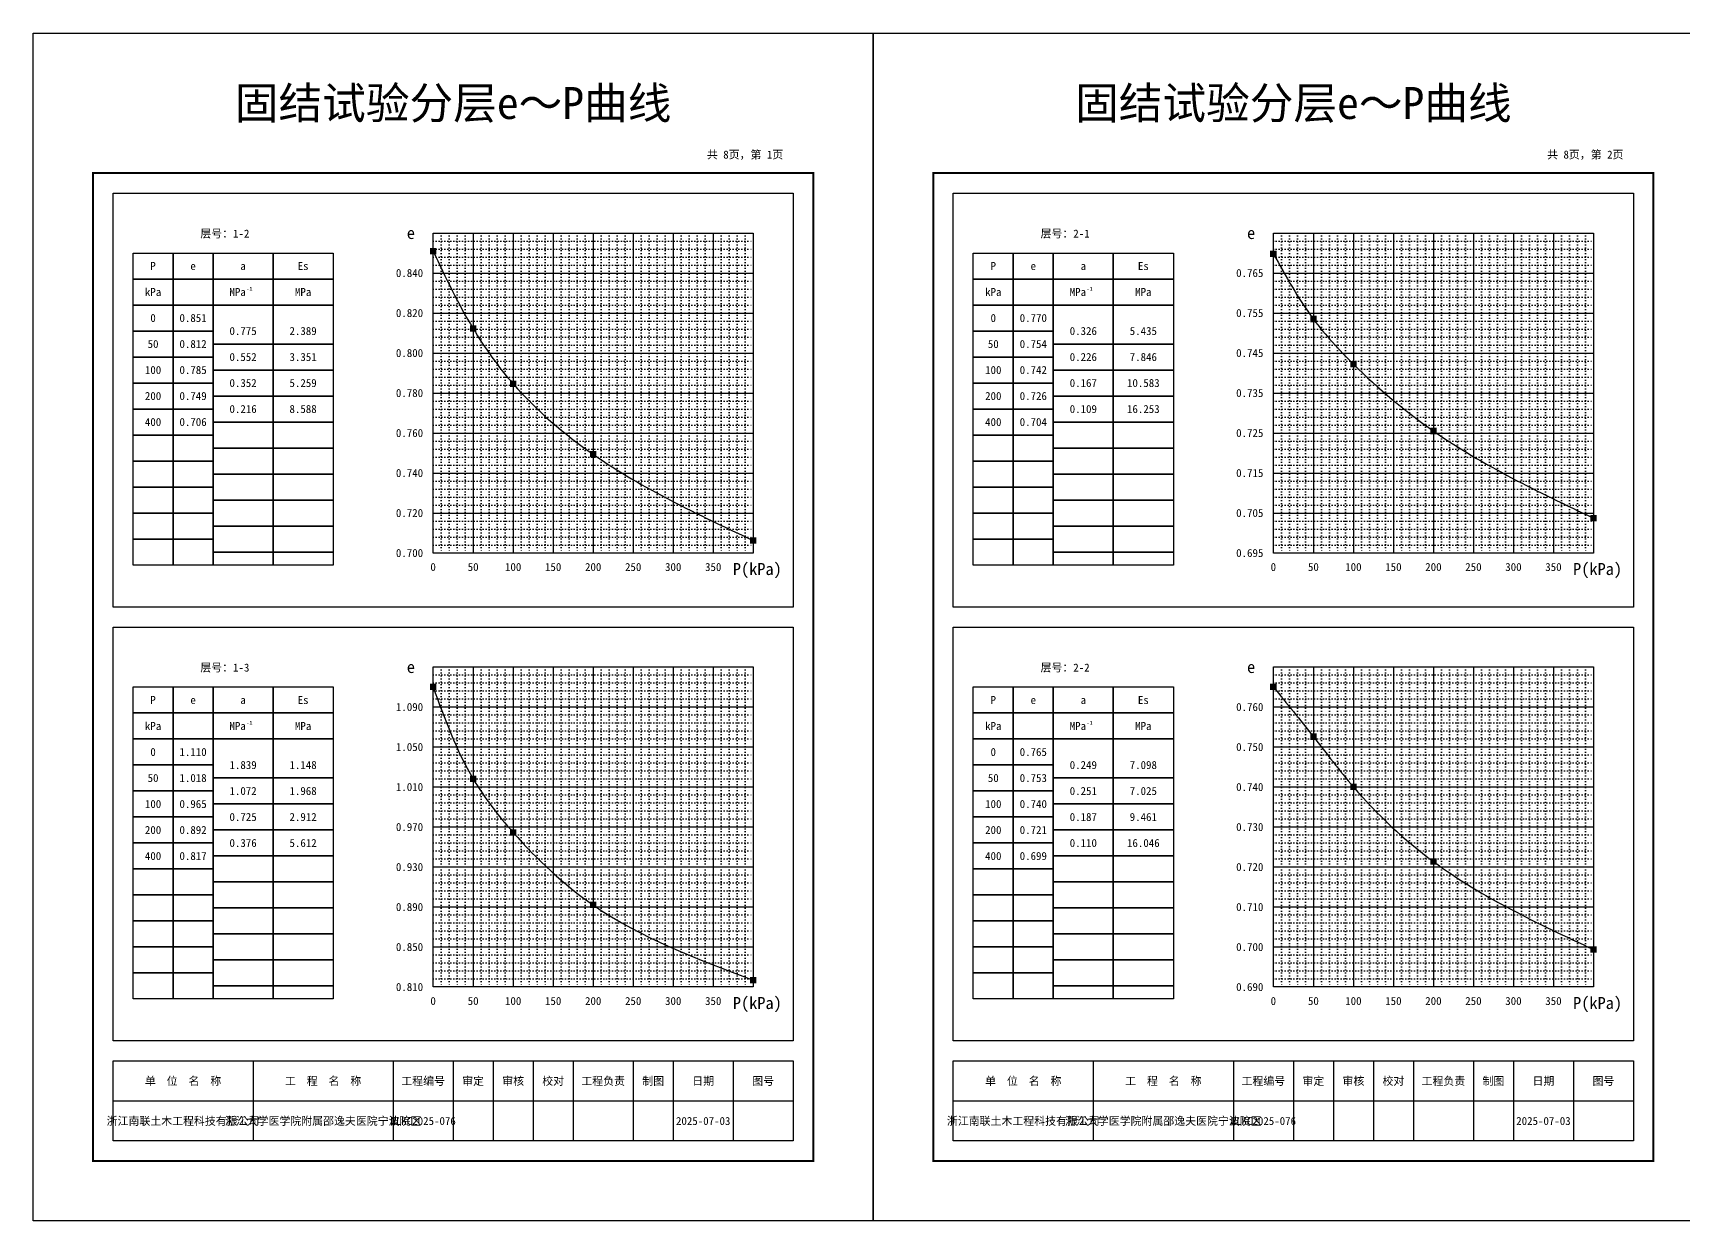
# Model space of a CAD drawing. Extents: x 0 to 1680, y 0 to 297.
# Drawn here: x 0 to 412.6, y 0 to 297 of the extents above; entities that cross this region are included whole.
import ezdxf
from ezdxf.enums import TextEntityAlignment as Align

# ---------------------------------------------------------------- set-up
doc = ezdxf.new("R2010")
doc.units = 0
doc.linetypes.add('DOT', pattern=[6.35, 0, -6.35])
doc.layers.get('0').update_dxf_attribs({"linetype": 'CONTINUOUS'})
doc.styles.add('XT', font='')
doc.styles.get('XT').set_extended_font_data('SimSun')

msp = doc.modelspace()

# ---------------------------------------------------------------- linework, layer by layer
at = {"color": 245, "linetype": 'Continuous'}
for points in [[(0, 297), (210, 297), (210, 0), (0, 0)], [(210, 297), (420, 297), (420, 0), (210, 0)]]:
    msp.add_lwpolyline(points, close=True, dxfattribs=at)
at = {"linetype": 'Continuous', "const_width": 0.5}
for points in [[(15, 262), (195, 262), (195, 15), (15, 15)], [(225, 262), (405, 262), (405, 15), (225, 15)]]:
    msp.add_lwpolyline(points, close=True, dxfattribs=at)
at = {"linetype": 'Continuous'}
for points in [[(20, 257), (190, 257), (190, 153.5), (20, 153.5)], [(230, 257), (400, 257), (400, 153.5), (230, 153.5)], [(100, 247), (180, 247), (180, 167), (100, 167)], [(310, 247), (390, 247), (390, 167), (310, 167)], [(25, 242), (75, 242), (75, 164), (25, 164)], [(35, 242), (35, 164)], [(45, 242), (45, 164)], [(60, 242), (60, 164)], [(235, 242), (285, 242), (285, 164), (235, 164)], [(245, 242), (245, 164)], [(255, 242), (255, 164)], [(270, 242), (270, 164)], [(25, 235.5), (75, 235.5)], [(235, 235.5), (285, 235.5)], [(25, 229), (75, 229)], [(235, 229), (285, 229)], [(25, 222.5), (45, 222.5)], [(45, 219.25), (75, 219.25)], [(235, 222.5), (255, 222.5)], [(255, 219.25), (285, 219.25)], [(25, 216), (45, 216)], [(235, 216), (255, 216)], [(45, 212.75), (75, 212.75)], [(255, 212.75), (285, 212.75)], [(25, 209.5), (45, 209.5)], [(235, 209.5), (255, 209.5)], [(25, 203), (45, 203)], [(45, 206.25), (75, 206.25)], [(235, 203), (255, 203)], [(255, 206.25), (285, 206.25)], [(45, 199.75), (75, 199.75)], [(255, 199.75), (285, 199.75)], [(25, 196.5), (45, 196.5)], [(235, 196.5), (255, 196.5)], [(25, 190), (45, 190)], [(45, 193.25), (75, 193.25)], [(235, 190), (255, 190)], [(255, 193.25), (285, 193.25)], [(45, 186.75), (75, 186.75)], [(255, 186.75), (285, 186.75)], [(25, 183.5), (45, 183.5)], [(235, 183.5), (255, 183.5)], [(45, 180.25), (75, 180.25)], [(255, 180.25), (285, 180.25)], [(25, 177), (45, 177)], [(45, 173.75), (75, 173.75)], [(235, 177), (255, 177)], [(255, 173.75), (285, 173.75)], [(25, 170.5), (45, 170.5)], [(235, 170.5), (255, 170.5)], [(45, 167.25), (75, 167.25)], [(255, 167.25), (285, 167.25)], [(20, 148.5), (190, 148.5), (190, 45), (20, 45)], [(230, 148.5), (400, 148.5), (400, 45), (230, 45)], [(100, 138.5), (180, 138.5), (180, 58.5), (100, 58.5)], [(310, 138.5), (390, 138.5), (390, 58.5), (310, 58.5)], [(25, 133.5), (75, 133.5), (75, 55.5), (25, 55.5)], [(35, 133.5), (35, 55.5)], [(45, 133.5), (45, 55.5)], [(60, 133.5), (60, 55.5)], [(235, 133.5), (285, 133.5), (285, 55.5), (235, 55.5)], [(245, 133.5), (245, 55.5)], [(255, 133.5), (255, 55.5)], [(270, 133.5), (270, 55.5)], [(25, 127), (75, 127)], [(235, 127), (285, 127)], [(25, 120.5), (75, 120.5)], [(235, 120.5), (285, 120.5)], [(25, 114), (45, 114)], [(235, 114), (255, 114)], [(25, 107.5), (45, 107.5)], [(45, 110.75), (75, 110.75)], [(235, 107.5), (255, 107.5)], [(255, 110.75), (285, 110.75)], [(45, 104.25), (75, 104.25)], [(255, 104.25), (285, 104.25)], [(25, 101), (45, 101)], [(235, 101), (255, 101)], [(45, 97.75), (75, 97.75)], [(255, 97.75), (285, 97.75)], [(25, 94.5), (45, 94.5)], [(45, 91.25), (75, 91.25)], [(235, 94.5), (255, 94.5)], [(255, 91.25), (285, 91.25)], [(25, 88), (45, 88)], [(235, 88), (255, 88)], [(45, 84.75), (75, 84.75)], [(255, 84.75), (285, 84.75)], [(25, 81.5), (45, 81.5)], [(235, 81.5), (255, 81.5)], [(25, 75), (45, 75)], [(45, 78.25), (75, 78.25)], [(235, 75), (255, 75)], [(255, 78.25), (285, 78.25)], [(45, 71.75), (75, 71.75)], [(255, 71.75), (285, 71.75)], [(25, 68.5), (45, 68.5)], [(235, 68.5), (255, 68.5)], [(25, 62), (45, 62)], [(45, 65.25), (75, 65.25)], [(235, 62), (255, 62)], [(255, 65.25), (285, 65.25)], [(45, 58.75), (75, 58.75)], [(255, 58.75), (285, 58.75)], [(20, 40), (190, 40), (190, 20), (20, 20)], [(230, 40), (400, 40), (400, 20), (230, 20)]]:
    msp.add_lwpolyline(points, close=True, dxfattribs=at)
at = {"color": 79, "linetype": 'DOT', "ltscale": 0.1}
for points in [[(100, 245), (180, 245)], [(102, 247), (102, 167)], [(104, 247), (104, 167)], [(106, 247), (106, 167)], [(108, 247), (108, 167)], [(112, 247), (112, 167)], [(114, 247), (114, 167)], [(116, 247), (116, 167)], [(118, 247), (118, 167)], [(122, 247), (122, 167)], [(124, 247), (124, 167)], [(126, 247), (126, 167)], [(128, 247), (128, 167)], [(132, 247), (132, 167)], [(134, 247), (134, 167)], [(136, 247), (136, 167)], [(138, 247), (138, 167)], [(142, 247), (142, 167)], [(144, 247), (144, 167)], [(146, 247), (146, 167)], [(148, 247), (148, 167)], [(152, 247), (152, 167)], [(154, 247), (154, 167)], [(156, 247), (156, 167)], [(158, 247), (158, 167)], [(162, 247), (162, 167)], [(164, 247), (164, 167)], [(166, 247), (166, 167)], [(168, 247), (168, 167)], [(172, 247), (172, 167)], [(174, 247), (174, 167)], [(176, 247), (176, 167)], [(178, 247), (178, 167)], [(310, 245), (390, 245)], [(312, 247), (312, 167)], [(314, 247), (314, 167)], [(316, 247), (316, 167)], [(318, 247), (318, 167)], [(322, 247), (322, 167)], [(324, 247), (324, 167)], [(326, 247), (326, 167)], [(328, 247), (328, 167)], [(332, 247), (332, 167)], [(334, 247), (334, 167)], [(336, 247), (336, 167)], [(338, 247), (338, 167)], [(342, 247), (342, 167)], [(344, 247), (344, 167)], [(346, 247), (346, 167)], [(348, 247), (348, 167)], [(352, 247), (352, 167)], [(354, 247), (354, 167)], [(356, 247), (356, 167)], [(358, 247), (358, 167)], [(362, 247), (362, 167)], [(364, 247), (364, 167)], [(366, 247), (366, 167)], [(368, 247), (368, 167)], [(372, 247), (372, 167)], [(374, 247), (374, 167)], [(376, 247), (376, 167)], [(378, 247), (378, 167)], [(382, 247), (382, 167)], [(384, 247), (384, 167)], [(386, 247), (386, 167)], [(388, 247), (388, 167)], [(100, 243), (180, 243)], [(100, 241), (180, 241)], [(310, 243), (390, 243)], [(310, 241), (390, 241)], [(100, 239), (180, 239)], [(310, 239), (390, 239)], [(100, 235), (180, 235)], [(100, 233), (180, 233)], [(310, 235), (390, 235)], [(310, 233), (390, 233)], [(100, 231), (180, 231)], [(100, 229), (180, 229)], [(310, 231), (390, 231)], [(310, 229), (390, 229)], [(100, 225), (180, 225)], [(100, 223), (180, 223)], [(310, 225), (390, 225)], [(310, 223), (390, 223)], [(100, 221), (180, 221)], [(100, 219), (180, 219)], [(310, 221), (390, 221)], [(310, 219), (390, 219)], [(100, 215), (180, 215)], [(310, 215), (390, 215)], [(100, 213), (180, 213)], [(100, 211), (180, 211)], [(310, 213), (390, 213)], [(310, 211), (390, 211)], [(100, 209), (180, 209)], [(310, 209), (390, 209)], [(100, 205), (180, 205)], [(100, 203), (180, 203)], [(310, 205), (390, 205)], [(310, 203), (390, 203)], [(100, 201), (180, 201)], [(100, 199), (180, 199)], [(310, 201), (390, 201)], [(310, 199), (390, 199)], [(100, 195), (180, 195)], [(310, 195), (390, 195)], [(100, 193), (180, 193)], [(100, 191), (180, 191)], [(310, 193), (390, 193)], [(310, 191), (390, 191)], [(100, 189), (180, 189)], [(310, 189), (390, 189)], [(100, 185), (180, 185)], [(100, 183), (180, 183)], [(310, 185), (390, 185)], [(310, 183), (390, 183)], [(100, 181), (180, 181)], [(100, 179), (180, 179)], [(310, 181), (390, 181)], [(310, 179), (390, 179)], [(100, 175), (180, 175)], [(310, 175), (390, 175)], [(100, 173), (180, 173)], [(100, 171), (180, 171)], [(310, 173), (390, 173)], [(310, 171), (390, 171)], [(100, 169), (180, 169)], [(310, 169), (390, 169)], [(100, 136.5), (180, 136.5)], [(102, 138.5), (102, 58.5)], [(104, 138.5), (104, 58.5)], [(106, 138.5), (106, 58.5)], [(108, 138.5), (108, 58.5)], [(112, 138.5), (112, 58.5)], [(114, 138.5), (114, 58.5)], [(116, 138.5), (116, 58.5)], [(118, 138.5), (118, 58.5)], [(122, 138.5), (122, 58.5)], [(124, 138.5), (124, 58.5)], [(126, 138.5), (126, 58.5)], [(128, 138.5), (128, 58.5)], [(132, 138.5), (132, 58.5)], [(134, 138.5), (134, 58.5)], [(136, 138.5), (136, 58.5)], [(138, 138.5), (138, 58.5)], [(142, 138.5), (142, 58.5)], [(144, 138.5), (144, 58.5)], [(146, 138.5), (146, 58.5)], [(148, 138.5), (148, 58.5)], [(152, 138.5), (152, 58.5)], [(154, 138.5), (154, 58.5)], [(156, 138.5), (156, 58.5)], [(158, 138.5), (158, 58.5)], [(162, 138.5), (162, 58.5)], [(164, 138.5), (164, 58.5)], [(166, 138.5), (166, 58.5)], [(168, 138.5), (168, 58.5)], [(172, 138.5), (172, 58.5)], [(174, 138.5), (174, 58.5)], [(176, 138.5), (176, 58.5)], [(178, 138.5), (178, 58.5)], [(310, 136.5), (390, 136.5)], [(312, 138.5), (312, 58.5)], [(314, 138.5), (314, 58.5)], [(316, 138.5), (316, 58.5)], [(318, 138.5), (318, 58.5)], [(322, 138.5), (322, 58.5)], [(324, 138.5), (324, 58.5)], [(326, 138.5), (326, 58.5)], [(328, 138.5), (328, 58.5)], [(332, 138.5), (332, 58.5)], [(334, 138.5), (334, 58.5)], [(336, 138.5), (336, 58.5)], [(338, 138.5), (338, 58.5)], [(342, 138.5), (342, 58.5)], [(344, 138.5), (344, 58.5)], [(346, 138.5), (346, 58.5)], [(348, 138.5), (348, 58.5)], [(352, 138.5), (352, 58.5)], [(354, 138.5), (354, 58.5)], [(356, 138.5), (356, 58.5)], [(358, 138.5), (358, 58.5)], [(362, 138.5), (362, 58.5)], [(364, 138.5), (364, 58.5)], [(366, 138.5), (366, 58.5)], [(368, 138.5), (368, 58.5)], [(372, 138.5), (372, 58.5)], [(374, 138.5), (374, 58.5)], [(376, 138.5), (376, 58.5)], [(378, 138.5), (378, 58.5)], [(382, 138.5), (382, 58.5)], [(384, 138.5), (384, 58.5)], [(386, 138.5), (386, 58.5)], [(388, 138.5), (388, 58.5)], [(100, 134.5), (180, 134.5)], [(100, 132.5), (180, 132.5)], [(310, 134.5), (390, 134.5)], [(310, 132.5), (390, 132.5)], [(100, 130.5), (180, 130.5)], [(310, 130.5), (390, 130.5)], [(100, 126.5), (180, 126.5)], [(100, 124.5), (180, 124.5)], [(310, 126.5), (390, 126.5)], [(310, 124.5), (390, 124.5)], [(100, 122.5), (180, 122.5)], [(100, 120.5), (180, 120.5)], [(310, 122.5), (390, 122.5)], [(310, 120.5), (390, 120.5)], [(100, 116.5), (180, 116.5)], [(310, 116.5), (390, 116.5)], [(100, 114.5), (180, 114.5)], [(100, 112.5), (180, 112.5)], [(310, 114.5), (390, 114.5)], [(310, 112.5), (390, 112.5)], [(100, 110.5), (180, 110.5)], [(310, 110.5), (390, 110.5)], [(100, 106.5), (180, 106.5)], [(100, 104.5), (180, 104.5)], [(310, 106.5), (390, 106.5)], [(310, 104.5), (390, 104.5)], [(100, 102.5), (180, 102.5)], [(100, 100.5), (180, 100.5)], [(310, 102.5), (390, 102.5)], [(310, 100.5), (390, 100.5)], [(100, 96.5), (180, 96.5)], [(310, 96.5), (390, 96.5)], [(100, 94.5), (180, 94.5)], [(100, 92.5), (180, 92.5)], [(310, 94.5), (390, 94.5)], [(310, 92.5), (390, 92.5)], [(100, 90.5), (180, 90.5)], [(310, 90.5), (390, 90.5)], [(100, 86.5), (180, 86.5)], [(100, 84.5), (180, 84.5)], [(310, 86.5), (390, 86.5)], [(310, 84.5), (390, 84.5)], [(100, 82.5), (180, 82.5)], [(100, 80.5), (180, 80.5)], [(310, 82.5), (390, 82.5)], [(310, 80.5), (390, 80.5)], [(100, 76.5), (180, 76.5)], [(100, 74.5), (180, 74.5)], [(310, 76.5), (390, 76.5)], [(310, 74.5), (390, 74.5)], [(100, 72.5), (180, 72.5)], [(100, 70.5), (180, 70.5)], [(310, 72.5), (390, 72.5)], [(310, 70.5), (390, 70.5)], [(100, 66.5), (180, 66.5)], [(310, 66.5), (390, 66.5)], [(100, 64.5), (180, 64.5)], [(100, 62.5), (180, 62.5)], [(310, 64.5), (390, 64.5)], [(310, 62.5), (390, 62.5)], [(100, 60.5), (180, 60.5)], [(310, 60.5), (390, 60.5)]]:
    msp.add_lwpolyline(points, dxfattribs=at)
at = {"linetype": 'Continuous'}
for points in [[(110, 247), (110, 167)], [(120, 247), (120, 167)], [(130, 247), (130, 167)], [(140, 247), (140, 167)], [(150, 247), (150, 167)], [(160, 247), (160, 167)], [(170, 247), (170, 167)], [(320, 247), (320, 167)], [(330, 247), (330, 167)], [(340, 247), (340, 167)], [(350, 247), (350, 167)], [(360, 247), (360, 167)], [(370, 247), (370, 167)], [(380, 247), (380, 167)], [(100, 237), (180, 237)], [(310, 237), (390, 237)], [(100, 227), (180, 227)], [(310, 227), (390, 227)], [(100, 217), (180, 217)], [(310, 217), (390, 217)], [(100, 207), (180, 207)], [(310, 207), (390, 207)], [(100, 197), (180, 197)], [(310, 197), (390, 197)], [(100, 187), (180, 187)], [(310, 187), (390, 187)], [(100, 177), (180, 177)], [(310, 177), (390, 177)], [(110, 138.5), (110, 58.5)], [(120, 138.5), (120, 58.5)], [(130, 138.5), (130, 58.5)], [(140, 138.5), (140, 58.5)], [(150, 138.5), (150, 58.5)], [(160, 138.5), (160, 58.5)], [(170, 138.5), (170, 58.5)], [(320, 138.5), (320, 58.5)], [(330, 138.5), (330, 58.5)], [(340, 138.5), (340, 58.5)], [(350, 138.5), (350, 58.5)], [(360, 138.5), (360, 58.5)], [(370, 138.5), (370, 58.5)], [(380, 138.5), (380, 58.5)], [(100, 128.5), (180, 128.5)], [(310, 128.5), (390, 128.5)], [(100, 118.5), (180, 118.5)], [(310, 118.5), (390, 118.5)], [(100, 108.5), (180, 108.5)], [(310, 108.5), (390, 108.5)], [(100, 98.5), (180, 98.5)], [(310, 98.5), (390, 98.5)], [(100, 88.5), (180, 88.5)], [(310, 88.5), (390, 88.5)], [(100, 78.5), (180, 78.5)], [(310, 78.5), (390, 78.5)], [(100, 68.5), (180, 68.5)], [(310, 68.5), (390, 68.5)], [(55, 40), (55, 20)], [(90, 40), (90, 20)], [(105, 40), (105, 20)], [(115, 40), (115, 20)], [(125, 40), (125, 20)], [(135, 40), (135, 20)], [(150, 40), (150, 20)], [(160, 40), (160, 20)], [(175, 40), (175, 20)], [(190, 40), (190, 20)], [(265, 40), (265, 20)], [(300, 40), (300, 20)], [(315, 40), (315, 20)], [(325, 40), (325, 20)], [(335, 40), (335, 20)], [(345, 40), (345, 20)], [(360, 40), (360, 20)], [(370, 40), (370, 20)], [(385, 40), (385, 20)], [(400, 40), (400, 20)], [(20, 30), (190, 30)], [(230, 30), (400, 30)]]:
    msp.add_lwpolyline(points, dxfattribs=at)
at = {"color": 1, "linetype": 'Continuous', "const_width": 1.6}
for points in [[(99.2, 242.47), (100.8, 242.47)], [(309.2, 241.78), (310.8, 241.78)], [(109.2, 223.1), (110.8, 223.1)], [(319.2, 225.5), (320.8, 225.5)], [(329.2, 214.22), (330.8, 214.22)], [(119.2, 209.29), (120.8, 209.29)], [(349.2, 197.5), (350.8, 197.5)], [(139.2, 191.69), (140.8, 191.69)], [(389.2, 175.72), (390.8, 175.72)], [(179.2, 170.14), (180.8, 170.14)], [(99.2, 133.52), (100.8, 133.52)], [(309.2, 133.53), (310.8, 133.53)], [(319.2, 121.09), (320.8, 121.09)], [(109.2, 110.53), (110.8, 110.53)], [(329.2, 108.53), (330.8, 108.53)], [(119.2, 97.13), (120.8, 97.13)], [(349.2, 89.87), (350.8, 89.87)], [(139.2, 79.02), (140.8, 79.02)], [(389.2, 67.87), (390.8, 67.87)], [(179.2, 60.22), (180.8, 60.22)]]:
    msp.add_lwpolyline(points, dxfattribs=at)
at = {"color": 1, "linetype": 'Continuous'}
for points in [[(100, 242.47), (110, 223.1), (120, 209.29), (140, 191.69), (180, 170.14)], [(310, 241.78), (320, 225.5), (330, 214.22), (350, 197.5), (390, 175.72)], [(100, 133.52), (110, 110.53), (120, 97.13), (140, 79.02), (180, 60.22)], [(310, 133.53), (320, 121.09), (330, 108.53), (350, 89.87), (390, 67.87)]]:
    msp.add_spline(points, degree=3, dxfattribs=at).dxf.unprotected_set("ltscale", 0)

# ---------------------------------------------------------------- texts
at = {"style": 'XT'}
for s, height, p in [('固结试验分层e～P曲线', 8, (105, 279.5)), ('固结试验分层e～P曲线', 8, (315, 279.5)), ('P', 2, (30, 238.75)), ('Es', 2, (67.5, 238.75)), ('P', 2, (240, 238.75)), ('Es', 2, (277.5, 238.75)), ('e', 2, (40, 238.75)), ('a', 2, (52.5, 238.75)), ('e', 2, (250, 238.75)), ('a', 2, (262.5, 238.75)), ('kPa', 2, (30, 232.25)), ('MPa  ', 2, (52.5, 232.25)), ('MPa', 2, (67.5, 232.25)), ('kPa', 2, (240, 232.25)), ('MPa  ', 2, (262.5, 232.25)), ('MPa', 2, (277.5, 232.25)), ('0', 2, (30, 225.75)), ('0.851', 2, (40, 225.75)), ('0.775', 2, (52.5, 222.5)), ('2.389', 2, (67.5, 222.5)), ('0', 2, (240, 225.75)), ('0.770', 2, (250, 225.75)), ('0.326', 2, (262.5, 222.5)), ('5.435', 2, (277.5, 222.5)), ('50', 2, (30, 219.25)), ('0.812', 2, (40, 219.25)), ('50', 2, (240, 219.25)), ('0.754', 2, (250, 219.25)), ('0.552', 2, (52.5, 216)), ('3.351', 2, (67.5, 216)), ('0.226', 2, (262.5, 216)), ('7.846', 2, (277.5, 216)), ('100', 2, (30, 212.75)), ('0.785', 2, (40, 212.75)), ('0.352', 2, (52.5, 209.5)), ('5.259', 2, (67.5, 209.5)), ('100', 2, (240, 212.75)), ('0.742', 2, (250, 212.75)), ('0.167', 2, (262.5, 209.5)), ('10.583', 2, (277.5, 209.5)), ('200', 2, (30, 206.25)), ('0.749', 2, (40, 206.25)), ('200', 2, (240, 206.25)), ('0.726', 2, (250, 206.25)), ('0.216', 2, (52.5, 203)), ('8.588', 2, (67.5, 203)), ('0.109', 2, (262.5, 203)), ('16.253', 2, (277.5, 203)), ('400', 2, (30, 199.75)), ('0.706', 2, (40, 199.75)), ('400', 2, (240, 199.75)), ('0.704', 2, (250, 199.75)), ('P', 2, (30, 130.25)), ('e', 2, (40, 130.25)), ('a', 2, (52.5, 130.25)), ('Es', 2, (67.5, 130.25)), ('P', 2, (240, 130.25)), ('e', 2, (250, 130.25)), ('a', 2, (262.5, 130.25)), ('Es', 2, (277.5, 130.25)), ('kPa', 2, (30, 123.75)), ('MPa  ', 2, (52.5, 123.75)), ('MPa', 2, (67.5, 123.75)), ('kPa', 2, (240, 123.75)), ('MPa  ', 2, (262.5, 123.75)), ('MPa', 2, (277.5, 123.75)), ('0', 2, (30, 117.25)), ('1.110', 2, (40, 117.25)), ('0', 2, (240, 117.25)), ('0.765', 2, (250, 117.25)), ('50', 2, (30, 110.75)), ('1.018', 2, (40, 110.75)), ('1.839', 2, (52.5, 114)), ('1.148', 2, (67.5, 114)), ('50', 2, (240, 110.75)), ('0.753', 2, (250, 110.75)), ('0.249', 2, (262.5, 114)), ('7.098', 2, (277.5, 114)), ('1.072', 2, (52.5, 107.5)), ('1.968', 2, (67.5, 107.5)), ('0.251', 2, (262.5, 107.5)), ('7.025', 2, (277.5, 107.5)), ('100', 2, (30, 104.25)), ('0.965', 2, (40, 104.25)), ('100', 2, (240, 104.25)), ('0.740', 2, (250, 104.25)), ('0.725', 2, (52.5, 101)), ('2.912', 2, (67.5, 101)), ('0.187', 2, (262.5, 101)), ('9.461', 2, (277.5, 101)), ('200', 2, (30, 97.75)), ('0.892', 2, (40, 97.75)), ('0.376', 2, (52.5, 94.5)), ('5.612', 2, (67.5, 94.5)), ('200', 2, (240, 97.75)), ('0.721', 2, (250, 97.75)), ('0.110', 2, (262.5, 94.5)), ('16.046', 2, (277.5, 94.5)), ('400', 2, (30, 91.25)), ('0.817', 2, (40, 91.25)), ('400', 2, (240, 91.25)), ('0.699', 2, (250, 91.25)), ('单  位  名  称', 2, (37.5, 35)), ('工  程  名  称', 2, (72.5, 35)), ('工程编号', 2, (97.5, 35)), ('审定', 2, (110, 35)), ('审核', 2, (120, 35)), ('校对', 2, (130, 35)), ('工程负责', 2, (142.5, 35)), ('制图', 2, (155, 35)), ('日期', 2, (167.5, 35)), ('图号', 2, (182.5, 35)), ('单  位  名  称', 2, (247.5, 35)), ('工  程  名  称', 2, (282.5, 35)), ('工程编号', 2, (307.5, 35)), ('审定', 2, (320, 35)), ('审核', 2, (330, 35)), ('校对', 2, (340, 35)), ('工程负责', 2, (352.5, 35)), ('制图', 2, (365, 35)), ('日期', 2, (377.5, 35)), ('图号', 2, (392.5, 35)), ('浙江南联土木工程科技有限公司', 2, (37.5, 25)), ('浙江大学医学院附属邵逸夫医院宁波院区', 2, (72.5, 25)), ('NLKC2025-076', 2, (97.5, 25)), ('2025-07-03', 2, (167.5, 25)), ('浙江南联土木工程科技有限公司', 2, (247.5, 25)), ('浙江大学医学院附属邵逸夫医院宁波院区', 2, (282.5, 25)), ('NLKC2025-076', 2, (307.5, 25)), ('2025-07-03', 2, (377.5, 25))]:
    msp.add_text(s, height=height, dxfattribs=at).set_placement(p, align=Align.MIDDLE_CENTER)
for s, p in [('共 8页，第 1页', (187.5, 265)), ('共 8页，第 2页', (397.5, 265)), ('层号：', (50, 245.25)), ('层号：', (260, 245.25)), ('层号：', (50, 136.75)), ('层号：', (260, 136.75))]:
    msp.add_text(s, height=2, dxfattribs=at).set_placement(p, align=Align.BOTTOM_RIGHT)
for s, height, p in [('1-2', 2, (50, 245.25)), ('2-1', 2, (260, 245.25)), (' -1', 1, (52.5, 232.25)), (' -1', 1, (262.5, 232.25)), ('1-3', 2, (50, 136.75)), ('2-2', 2, (260, 136.75)), (' -1', 1, (52.5, 123.75)), (' -1', 1, (262.5, 123.75))]:
    msp.add_text(s, height=height, dxfattribs=at).set_placement(p, align=Align.BOTTOM_LEFT)
for s, height, p in [(' e ', 3, (97.5, 247)), (' e ', 3, (307.5, 247)), ('0.840', 2, (97.5, 237)), ('0.765', 2, (307.5, 237)), ('0.820', 2, (97.5, 227)), ('0.755', 2, (307.5, 227)), ('0.800', 2, (97.5, 217)), ('0.745', 2, (307.5, 217)), ('0.780', 2, (97.5, 207)), ('0.735', 2, (307.5, 207)), ('0.760', 2, (97.5, 197)), ('0.725', 2, (307.5, 197)), ('0.740', 2, (97.5, 187)), ('0.715', 2, (307.5, 187)), ('0.720', 2, (97.5, 177)), ('0.705', 2, (307.5, 177)), ('0.700', 2, (97.5, 167)), ('0.695', 2, (307.5, 167)), (' e ', 3, (97.5, 138.5)), (' e ', 3, (307.5, 138.5)), ('1.090', 2, (97.5, 128.5)), ('0.760', 2, (307.5, 128.5)), ('1.050', 2, (97.5, 118.5)), ('0.750', 2, (307.5, 118.5)), ('1.010', 2, (97.5, 108.5)), ('0.740', 2, (307.5, 108.5)), ('0.970', 2, (97.5, 98.5)), ('0.730', 2, (307.5, 98.5)), ('0.930', 2, (97.5, 88.5)), ('0.720', 2, (307.5, 88.5)), ('0.890', 2, (97.5, 78.5)), ('0.710', 2, (307.5, 78.5)), ('0.850', 2, (97.5, 68.5)), ('0.700', 2, (307.5, 68.5)), ('0.810', 2, (97.5, 58.5)), ('0.690', 2, (307.5, 58.5))]:
    msp.add_text(s, height=height, dxfattribs=at).set_placement(p, align=Align.MIDDLE_RIGHT)
for s, height, p in [('0', 2, (100, 164.5)), ('50', 2, (110, 164.5)), ('100', 2, (120, 164.5)), ('150', 2, (130, 164.5)), ('200', 2, (140, 164.5)), ('250', 2, (150, 164.5)), ('300', 2, (160, 164.5)), ('350', 2, (170, 164.5)), (' P(kPa)', 3, (180, 164.5)), ('0', 2, (310, 164.5)), ('50', 2, (320, 164.5)), ('100', 2, (330, 164.5)), ('150', 2, (340, 164.5)), ('200', 2, (350, 164.5)), ('250', 2, (360, 164.5)), ('300', 2, (370, 164.5)), ('350', 2, (380, 164.5)), (' P(kPa)', 3, (390, 164.5)), ('0', 2, (100, 56)), ('50', 2, (110, 56)), ('100', 2, (120, 56)), ('150', 2, (130, 56)), ('200', 2, (140, 56)), ('250', 2, (150, 56)), ('300', 2, (160, 56)), ('350', 2, (170, 56)), (' P(kPa)', 3, (180, 56)), ('0', 2, (310, 56)), ('50', 2, (320, 56)), ('100', 2, (330, 56)), ('150', 2, (340, 56)), ('200', 2, (350, 56)), ('250', 2, (360, 56)), ('300', 2, (370, 56)), ('350', 2, (380, 56)), (' P(kPa)', 3, (390, 56))]:
    msp.add_text(s, height=height, dxfattribs=at).set_placement(p, align=Align.TOP_CENTER)

doc.saveas('drawing.dxf')
